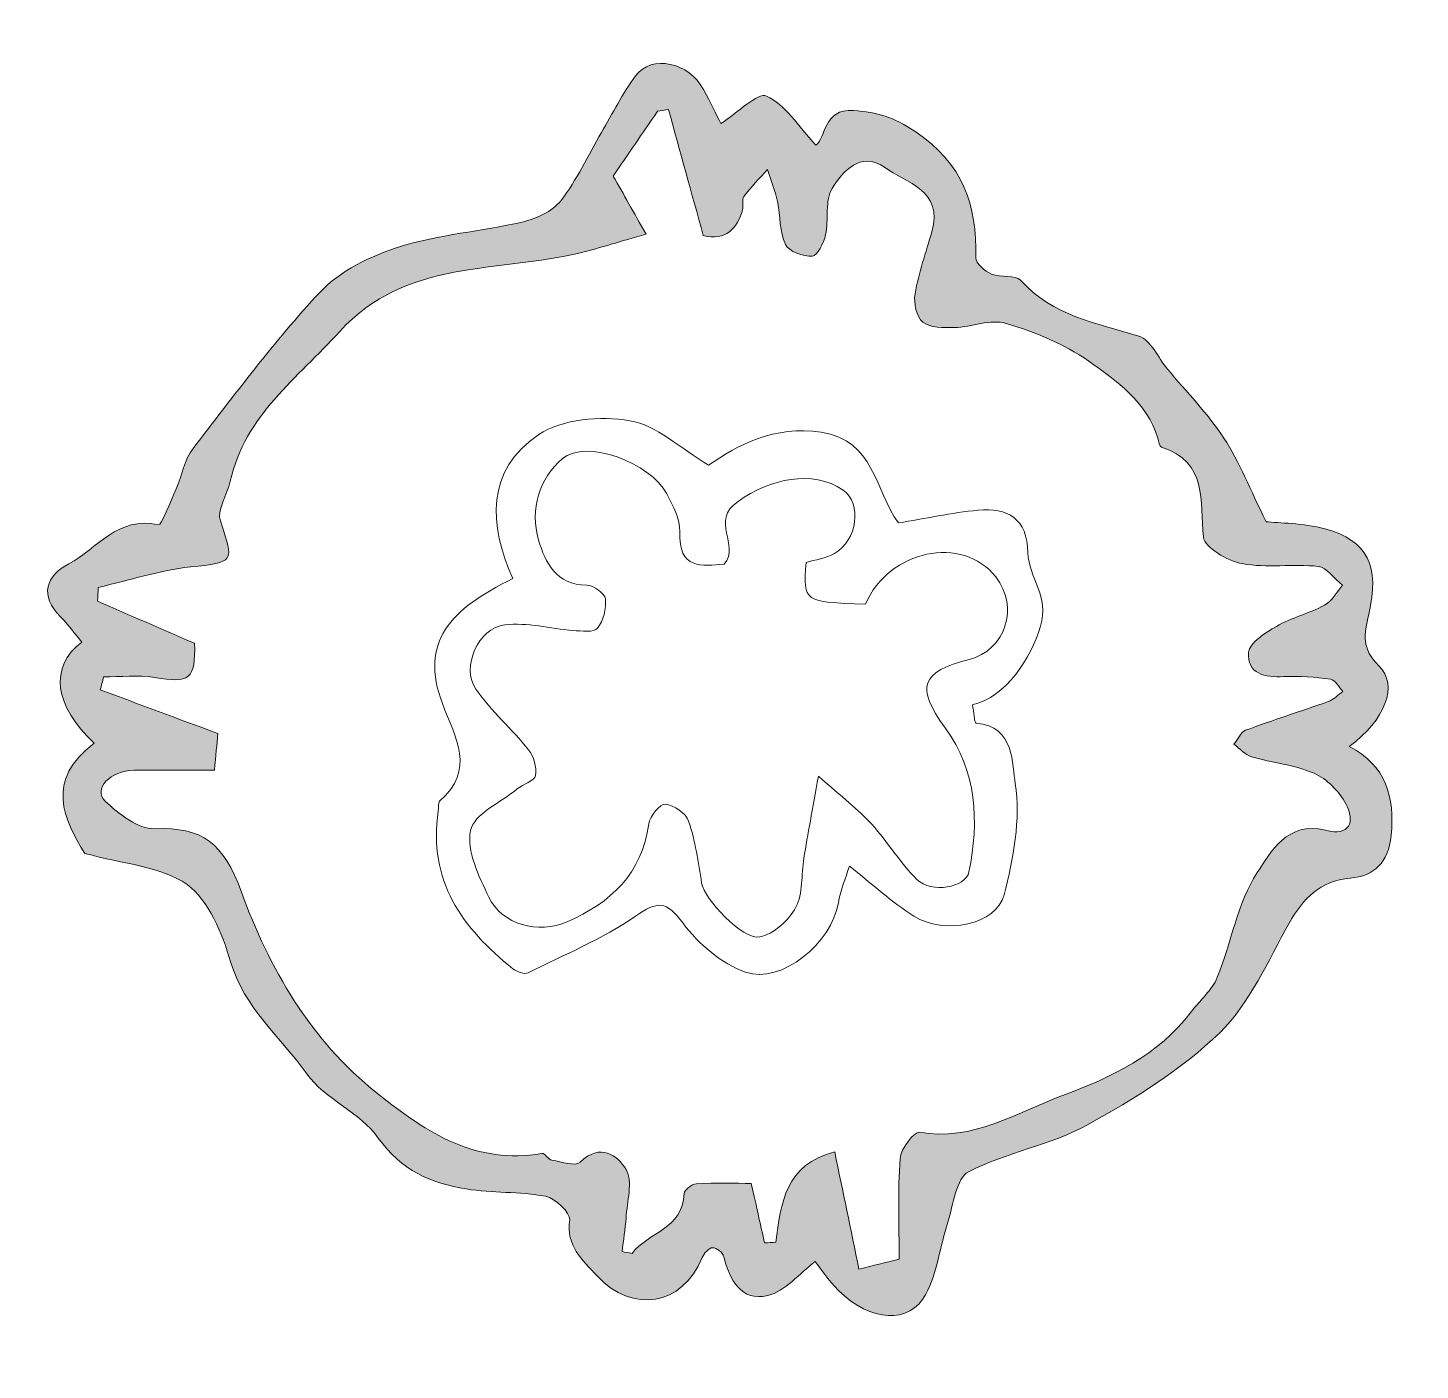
# Model space of a CAD drawing. Header units: inches. Extents: x 2.8 to 15.2, y 2.3 to 21.7.
# Drawn here: x 6.91 to 8.719, y 10.679 to 12.422 of the extents above; entities that cross this region are included whole.
import ezdxf

# ---------------------------------------------------------------- set-up
doc = ezdxf.new("R2010")
doc.units = ezdxf.units.IN
doc.header["$MEASUREMENT"] = 0
doc.layers.add('Layer 1', color=7, linetype='Continuous')

# ---------------------------------------------------------------- blocks, each defined once
blk = doc.blocks.new('block 2')
at = {"layer": 'Layer 1', "lineweight": 0}
blk.add_open_spline([(2.7778, 21.7431), (6.9259, 21.7431), (11.0741, 21.7431), (15.2222, 21.7431), (15.2222, 15.2477), (15.2222, 8.7523), (15.2222, 2.2569), (11.0741, 2.2569), (6.9259, 2.2569), (2.7778, 2.2569), (2.7778, 8.7523), (2.7778, 15.2477), (2.7778, 21.7431)], degree=3, knots=[0, 0, 0, 0, 1, 1, 1, 2, 2, 2, 3, 3, 3, 4, 4, 4, 4], dxfattribs=at)
blk = doc.blocks.new('block 26')
at = {"layer": 'Layer 1', "lineweight": 0}
blk.add_open_spline([(7.8105, 12.2978), (7.8048, 12.3092), (7.7967, 12.3257), (7.7882, 12.3419), (7.7694, 12.3774), (7.7207, 12.3881), (7.6997, 12.3598), (7.6828, 12.3369), (7.6699, 12.3109), (7.6555, 12.2862), (7.6381, 12.2565), (7.6235, 12.2246), (7.6026, 12.1976), (7.5917, 12.1836), (7.5706, 12.1741), (7.5524, 12.1699), (7.4996, 12.1577), (7.4445, 12.1539), (7.3932, 12.1377), (7.3558, 12.1259), (7.3157, 12.1065), (7.2896, 12.0786), (7.2303, 12.015), (7.1782, 11.9447), (7.1249, 11.8758), (7.1137, 11.8613), (7.1107, 11.8408), (7.103, 11.8234), (7.0957, 11.8068), (7.0837, 11.7756), (7.0798, 11.7765), (7.0274, 11.7888), (7.0003, 11.7455), (6.9635, 11.726), (6.9342, 11.7105), (6.9248, 11.6851), (6.9529, 11.6569), (6.9628, 11.6469), (6.9712, 11.6354), (6.9804, 11.6244), (6.9376, 11.5923), (6.9446, 11.541), (6.9965, 11.493), (6.9322, 11.4452), (6.9573, 11.3929), (6.9843, 11.3499), (7.0347, 11.3358), (7.0836, 11.3333), (7.1171, 11.3093), (7.1456, 11.2888), (7.1629, 11.2456), (7.1737, 11.209), (7.1916, 11.1488), (7.2389, 11.1108), (7.2728, 11.0634), (7.2963, 11.0303), (7.3422, 11.0132), (7.3656, 10.9801), (7.3954, 10.9379), (7.4342, 10.9213), (7.4799, 10.9139), (7.5138, 10.9084), (7.5491, 10.9109), (7.5828, 10.9045), (7.5954, 10.902), (7.6154, 10.883), (7.6142, 10.874), (7.6095, 10.8394), (7.6298, 10.8226), (7.6499, 10.8009), (7.6957, 10.7516), (7.7602, 10.7617), (7.7864, 10.8248), (7.7887, 10.8303), (7.795, 10.8375), (7.7998, 10.8376), (7.8046, 10.8378), (7.813, 10.8312), (7.8143, 10.8262), (7.8222, 10.7956), (7.8368, 10.7672), (7.8715, 10.7755), (7.8941, 10.781), (7.9125, 10.8041), (7.9332, 10.8197), (7.9394, 10.8119), (7.95, 10.7954), (7.9636, 10.7819), (8.0048, 10.7411), (8.0561, 10.7377), (8.0769, 10.7773), (8.0917, 10.8056), (8.0953, 10.8396), (8.1053, 10.8706), (8.1127, 10.8936), (8.1163, 10.9278), (8.1323, 10.9362), (8.1813, 10.9615), (8.2387, 10.9708), (8.2869, 10.9973), (8.3478, 11.0309), (8.409, 11.0688), (8.4586, 11.1168), (8.4978, 11.1549), (8.5211, 11.2101), (8.5488, 11.2592), (8.567, 11.2916), (8.5888, 11.3137), (8.6281, 11.3176), (8.6594, 11.3206), (8.6776, 11.3374), (8.6812, 11.3731), (8.6864, 11.4234), (8.6748, 11.4635), (8.6269, 11.4888), (8.6735, 11.5226), (8.6911, 11.5686), (8.6655, 11.5935), (8.6426, 11.6158), (8.6461, 11.6343), (8.6522, 11.6602), (8.6672, 11.7233), (8.6507, 11.7562), (8.5956, 11.7713), (8.5666, 11.7792), (8.5353, 11.7788), (8.5188, 11.7807), (8.4982, 11.8223), (8.4844, 11.858), (8.4639, 11.8894), (8.4429, 11.9215), (8.4154, 11.9493), (8.3907, 11.979), (8.3785, 11.9938), (8.3688, 12.0171), (8.3535, 12.0218), (8.2985, 12.0386), (8.2415, 12.0478), (8.2, 12.0943), (8.1932, 12.1019), (8.174, 12.0972), (8.1623, 12.1022), (8.1536, 12.1059), (8.1416, 12.1164), (8.1417, 12.1235), (8.1435, 12.1923), (8.1253, 12.246), (8.0626, 12.2878), (8.0348, 12.3063), (8.0139, 12.3124), (7.9829, 12.3147), (7.9432, 12.3177), (7.9475, 12.2788), (7.934, 12.27), (7.9106, 12.2949), (7.8941, 12.3226), (7.8699, 12.3336), (7.8585, 12.3388), (7.8325, 12.3119), (7.8105, 12.2978)], degree=3, knots=[0, 0, 0, 0, 1, 1, 1, 2, 2, 2, 3, 3, 3, 4, 4, 4, 5, 5, 5, 6, 6, 6, 7, 7, 7, 8, 8, 8, 9, 9, 9, 10, 10, 10, 11, 11, 11, 12, 12, 12, 13, 13, 13, 14, 14, 14, 15, 15, 15, 16, 16, 16, 17, 17, 17, 18, 18, 18, 19, 19, 19, 20, 20, 20, 21, 21, 21, 22, 22, 22, 23, 23, 23, 24, 24, 24, 25, 25, 25, 26, 26, 26, 27, 27, 27, 28, 28, 28, 29, 29, 29, 30, 30, 30, 31, 31, 31, 32, 32, 32, 33, 33, 33, 34, 34, 34, 35, 35, 35, 36, 36, 36, 37, 37, 37, 38, 38, 38, 39, 39, 39, 40, 40, 40, 41, 41, 41, 42, 42, 42, 43, 43, 43, 44, 44, 44, 45, 45, 45, 46, 46, 46, 47, 47, 47, 48, 48, 48, 49, 49, 49, 50, 50, 50, 51, 51, 51, 52, 52, 52, 53, 53, 53, 53], dxfattribs=at)
blk = doc.blocks.new('block 105')
at = {"layer": 'Layer 1', "lineweight": 0}
blk.add_open_spline([(7.8105, 12.2978), (7.8325, 12.3119), (7.8585, 12.3388), (7.8699, 12.3336), (7.8941, 12.3226), (7.9106, 12.2949), (7.934, 12.27), (7.9475, 12.2788), (7.9432, 12.3177), (7.9829, 12.3147), (8.0139, 12.3124), (8.0348, 12.3063), (8.0626, 12.2878), (8.1253, 12.246), (8.1435, 12.1923), (8.1417, 12.1235), (8.1416, 12.1164), (8.1536, 12.1059), (8.1623, 12.1022), (8.174, 12.0972), (8.1932, 12.1019), (8.2, 12.0943), (8.2415, 12.0478), (8.2985, 12.0386), (8.3535, 12.0218), (8.3688, 12.0171), (8.3785, 11.9938), (8.3907, 11.979), (8.4154, 11.9493), (8.4429, 11.9215), (8.4639, 11.8894), (8.4844, 11.858), (8.4982, 11.8223), (8.5188, 11.7807), (8.5353, 11.7788), (8.5666, 11.7792), (8.5956, 11.7713), (8.6507, 11.7562), (8.6672, 11.7233), (8.6522, 11.6602), (8.6461, 11.6343), (8.6426, 11.6158), (8.6655, 11.5935), (8.6911, 11.5686), (8.6735, 11.5226), (8.6269, 11.4888), (8.6748, 11.4635), (8.6864, 11.4234), (8.6812, 11.3731), (8.6776, 11.3374), (8.6594, 11.3206), (8.6281, 11.3176), (8.5888, 11.3137), (8.567, 11.2916), (8.5488, 11.2592), (8.5211, 11.2101), (8.4978, 11.1549), (8.4586, 11.1168), (8.409, 11.0688), (8.3478, 11.0309), (8.2869, 10.9973), (8.2387, 10.9708), (8.1813, 10.9615), (8.1323, 10.9362), (8.1163, 10.9278), (8.1127, 10.8936), (8.1053, 10.8706), (8.0953, 10.8396), (8.0917, 10.8056), (8.0769, 10.7773), (8.0561, 10.7377), (8.0048, 10.7411), (7.9636, 10.7819), (7.95, 10.7954), (7.9394, 10.8119), (7.9332, 10.8197), (7.9125, 10.8041), (7.8941, 10.781), (7.8715, 10.7755), (7.8368, 10.7672), (7.8222, 10.7956), (7.8143, 10.8262), (7.813, 10.8312), (7.8046, 10.8378), (7.7998, 10.8376), (7.795, 10.8375), (7.7887, 10.8303), (7.7864, 10.8248), (7.7602, 10.7617), (7.6957, 10.7516), (7.6499, 10.8009), (7.6298, 10.8226), (7.6095, 10.8394), (7.6142, 10.874), (7.6154, 10.883), (7.5954, 10.902), (7.5828, 10.9045), (7.5491, 10.9109), (7.5138, 10.9084), (7.4799, 10.9139), (7.4342, 10.9213), (7.3954, 10.9379), (7.3656, 10.9801), (7.3422, 11.0132), (7.2963, 11.0303), (7.2728, 11.0634), (7.2389, 11.1108), (7.1916, 11.1488), (7.1737, 11.209), (7.1629, 11.2456), (7.1456, 11.2888), (7.1171, 11.3093), (7.0836, 11.3333), (7.0347, 11.3358), (6.9843, 11.3499), (6.9573, 11.3929), (6.9322, 11.4452), (6.9965, 11.493), (6.9446, 11.541), (6.9376, 11.5923), (6.9804, 11.6244), (6.9712, 11.6354), (6.9628, 11.6469), (6.9529, 11.6569), (6.9248, 11.6851), (6.9342, 11.7105), (6.9635, 11.726), (7.0003, 11.7455), (7.0274, 11.7888), (7.0798, 11.7765), (7.0837, 11.7756), (7.0957, 11.8068), (7.103, 11.8234), (7.1107, 11.8408), (7.1137, 11.8613), (7.1249, 11.8758), (7.1782, 11.9447), (7.2303, 12.015), (7.2896, 12.0786), (7.3157, 12.1065), (7.3558, 12.1259), (7.3932, 12.1377), (7.4445, 12.1539), (7.4996, 12.1577), (7.5524, 12.1699), (7.5706, 12.1741), (7.5917, 12.1836), (7.6026, 12.1976), (7.6235, 12.2246), (7.6381, 12.2565), (7.6555, 12.2862), (7.6699, 12.3109), (7.6828, 12.3369), (7.6997, 12.3598), (7.7207, 12.3881), (7.7694, 12.3774), (7.7882, 12.3419), (7.7967, 12.3257), (7.8048, 12.3092), (7.8105, 12.2978)], degree=3, knots=[0, 0, 0, 0, 1, 1, 1, 2, 2, 2, 3, 3, 3, 4, 4, 4, 5, 5, 5, 6, 6, 6, 7, 7, 7, 8, 8, 8, 9, 9, 9, 10, 10, 10, 11, 11, 11, 12, 12, 12, 13, 13, 13, 14, 14, 14, 15, 15, 15, 16, 16, 16, 17, 17, 17, 18, 18, 18, 19, 19, 19, 20, 20, 20, 21, 21, 21, 22, 22, 22, 23, 23, 23, 24, 24, 24, 25, 25, 25, 26, 26, 26, 27, 27, 27, 28, 28, 28, 29, 29, 29, 30, 30, 30, 31, 31, 31, 32, 32, 32, 33, 33, 33, 34, 34, 34, 35, 35, 35, 36, 36, 36, 37, 37, 37, 38, 38, 38, 39, 39, 39, 40, 40, 40, 41, 41, 41, 42, 42, 42, 43, 43, 43, 44, 44, 44, 45, 45, 45, 46, 46, 46, 47, 47, 47, 48, 48, 48, 49, 49, 49, 50, 50, 50, 51, 51, 51, 52, 52, 52, 53, 53, 53, 53], dxfattribs=at)
blk = doc.blocks.new('block 106')
at = {"layer": 'Layer 1', "lineweight": 0}
blk.add_open_spline([(7.6822, 10.8325), (7.6866, 10.8318), (7.6909, 10.8311), (7.6953, 10.8303), (7.7158, 10.8577), (7.7615, 10.8621), (7.7628, 10.9079), (7.7629, 10.9125), (7.7729, 10.9203), (7.7786, 10.9206), (7.804, 10.922), (7.8295, 10.9212), (7.8501, 10.9212), (7.8572, 10.8892), (7.8623, 10.8665), (7.8674, 10.8438), (7.8723, 10.8441), (7.8772, 10.8444), (7.8821, 10.8447), (7.8883, 10.8956), (7.8947, 10.9463), (7.9585, 10.962), (7.9692, 10.9102), (7.9794, 10.8613), (7.99, 10.8097), (8.0095, 10.8146), (8.0233, 10.8181), (8.0422, 10.8228), (8.0422, 10.8672), (8.0403, 10.9105), (8.0434, 10.9535), (8.0443, 10.966), (8.0617, 10.9887), (8.0683, 10.9875), (8.138, 10.9753), (8.1947, 11.0131), (8.2544, 11.0352), (8.3172, 11.0586), (8.3789, 11.0876), (8.4215, 11.1439), (8.4328, 11.159), (8.4486, 11.1721), (8.4555, 11.1889), (8.4739, 11.2339), (8.4814, 11.2852), (8.5073, 11.3248), (8.5244, 11.351), (8.5467, 11.3927), (8.596, 11.3798), (8.6276, 11.3716), (8.6348, 11.3909), (8.6225, 11.4142), (8.6139, 11.4305), (8.5977, 11.4466), (8.5811, 11.4539), (8.5558, 11.465), (8.5268, 11.4675), (8.5, 11.4754), (8.4915, 11.4779), (8.4847, 11.4861), (8.4771, 11.4916), (8.4821, 11.4979), (8.4858, 11.5074), (8.4923, 11.5098), (8.5277, 11.5231), (8.5639, 11.5343), (8.5996, 11.5471), (8.6066, 11.5496), (8.6123, 11.5557), (8.6186, 11.5601), (8.6133, 11.5657), (8.6085, 11.5753), (8.6025, 11.5761), (8.5825, 11.5791), (8.562, 11.5805), (8.5419, 11.5795), (8.517, 11.5782), (8.4939, 11.5829), (8.4962, 11.6111), (8.4972, 11.6234), (8.5179, 11.6365), (8.5322, 11.6447), (8.5519, 11.656), (8.5749, 11.6615), (8.5949, 11.6724), (8.6045, 11.6776), (8.6106, 11.6893), (8.6182, 11.6981), (8.6077, 11.7066), (8.5978, 11.7213), (8.5865, 11.7226), (8.5538, 11.7262), (8.5198, 11.7202), (8.4878, 11.7262), (8.4687, 11.7297), (8.4388, 11.7472), (8.4374, 11.7608), (8.4327, 11.8076), (8.4436, 11.8577), (8.3828, 11.8776), (8.3803, 11.8784), (8.3797, 11.8853), (8.3784, 11.8894), (8.3633, 11.936), (8.325, 11.9637), (8.2884, 11.9893), (8.2565, 12.0115), (8.2186, 12.0271), (8.1811, 12.0383), (8.1611, 12.0443), (8.1365, 12.0336), (8.1138, 12.0329), (8.1, 12.0324), (8.0826, 12.0324), (8.073, 12.04), (8.0647, 12.0466), (8.0607, 12.065), (8.0628, 12.0768), (8.0675, 12.1041), (8.077, 12.1306), (8.0846, 12.1573), (8.0998, 12.2112), (8.0517, 12.221), (8.023, 12.241), (7.9922, 12.2625), (7.969, 12.2358), (7.9552, 12.2137), (7.9454, 12.198), (7.951, 12.1733), (7.9466, 12.1533), (7.9443, 12.1428), (7.9357, 12.1257), (7.9296, 12.1256), (7.9175, 12.1253), (7.8987, 12.1316), (7.8944, 12.1408), (7.8865, 12.1571), (7.8881, 12.1778), (7.8842, 12.1964), (7.8811, 12.2106), (7.8755, 12.2243), (7.871, 12.2382), (7.8607, 12.2265), (7.8497, 12.2154), (7.8405, 12.2029), (7.8376, 12.1989), (7.8403, 12.1911), (7.8387, 12.1856), (7.8314, 12.1607), (7.8174, 12.1458), (7.7878, 12.1523), (7.7724, 12.208), (7.7575, 12.262), (7.7426, 12.316), (7.7378, 12.3153), (7.733, 12.3146), (7.7283, 12.3138), (7.7087, 12.2852), (7.6892, 12.2567), (7.6708, 12.2296), (7.6844, 12.2056), (7.6973, 12.1828), (7.7134, 12.1542), (7.6804, 12.1448), (7.6545, 12.1367), (7.6282, 12.1301), (7.5217, 12.1036), (7.402, 12.123), (7.3154, 12.0277), (7.2607, 11.9674), (7.1924, 11.919), (7.1733, 11.8332), (7.1694, 11.8157), (7.1557, 11.7957), (7.1605, 11.7816), (7.1788, 11.7275), (7.1787, 11.728), (7.1216, 11.7219), (7.0812, 11.7176), (7.0418, 11.7045), (7.0019, 11.6954), (7.0016, 11.6893), (7.0012, 11.6833), (7.0009, 11.6773), (7.0429, 11.6591), (7.085, 11.6409), (7.127, 11.6227), (7.128, 11.5755), (7.1209, 11.5707), (7.0747, 11.5784), (7.0532, 11.582), (7.0307, 11.579), (7.0087, 11.579), (7.0073, 11.5734), (7.0059, 11.5678), (7.0045, 11.5622), (7.0547, 11.5436), (7.1049, 11.5249), (7.1573, 11.5055), (7.1559, 11.4918), (7.1544, 11.4763), (7.1526, 11.4579), (7.1152, 11.4579), (7.0817, 11.4581), (7.0483, 11.4579), (7.0173, 11.4576), (6.9945, 11.4331), (7.0107, 11.4178), (7.0284, 11.4012), (7.0536, 11.3812), (7.075, 11.3819), (7.1378, 11.3837), (7.1639, 11.3645), (7.1879, 11.2993), (7.224, 11.2015), (7.2755, 11.1086), (7.3647, 11.0378), (7.4312, 10.985), (7.4919, 10.9459), (7.5781, 10.96), (7.5819, 10.9606), (7.5864, 10.9522), (7.5912, 10.9513), (7.6034, 10.9491), (7.6218, 10.9429), (7.6276, 10.9486), (7.6538, 10.9744), (7.6771, 10.9574), (7.6875, 10.9391), (7.6965, 10.9233), (7.6887, 10.8977), (7.6874, 10.8764), (7.6865, 10.8618), (7.684, 10.8472), (7.6822, 10.8325)], degree=3, knots=[0, 0, 0, 0, 1, 1, 1, 2, 2, 2, 3, 3, 3, 4, 4, 4, 5, 5, 5, 6, 6, 6, 7, 7, 7, 8, 8, 8, 9, 9, 9, 10, 10, 10, 11, 11, 11, 12, 12, 12, 13, 13, 13, 14, 14, 14, 15, 15, 15, 16, 16, 16, 17, 17, 17, 18, 18, 18, 19, 19, 19, 20, 20, 20, 21, 21, 21, 22, 22, 22, 23, 23, 23, 24, 24, 24, 25, 25, 25, 26, 26, 26, 27, 27, 27, 28, 28, 28, 29, 29, 29, 30, 30, 30, 31, 31, 31, 32, 32, 32, 33, 33, 33, 34, 34, 34, 35, 35, 35, 36, 36, 36, 37, 37, 37, 38, 38, 38, 39, 39, 39, 40, 40, 40, 41, 41, 41, 42, 42, 42, 43, 43, 43, 44, 44, 44, 45, 45, 45, 46, 46, 46, 47, 47, 47, 48, 48, 48, 49, 49, 49, 50, 50, 50, 51, 51, 51, 52, 52, 52, 53, 53, 53, 54, 54, 54, 55, 55, 55, 56, 56, 56, 57, 57, 57, 58, 58, 58, 59, 59, 59, 60, 60, 60, 61, 61, 61, 62, 62, 62, 63, 63, 63, 64, 64, 64, 65, 65, 65, 66, 66, 66, 67, 67, 67, 68, 68, 68, 69, 69, 69, 70, 70, 70, 71, 71, 71, 72, 72, 72, 73, 73, 73, 74, 74, 74, 75, 75, 75, 76, 76, 76, 77, 77, 77, 78, 78, 78, 78], dxfattribs=at)
blk = doc.blocks.new('block 107')
at = {"layer": 'Layer 1', "true_color": 0xffffff}
h = blk.add_hatch(color=7, dxfattribs=at)
h.dxf.hatch_style = 2
edge = h.paths.add_edge_path()
edge.add_spline(control_points=[(7.8105, 12.2978), (7.8325, 12.3119), (7.8585, 12.3388), (7.8699, 12.3336), (7.8941, 12.3226), (7.9106, 12.2949), (7.934, 12.27), (7.9475, 12.2788), (7.9432, 12.3177), (7.9829, 12.3147), (8.0139, 12.3124), (8.0348, 12.3063), (8.0626, 12.2878), (8.1253, 12.246), (8.1435, 12.1923), (8.1417, 12.1235), (8.1416, 12.1164), (8.1536, 12.1059), (8.1623, 12.1022), (8.174, 12.0972), (8.1932, 12.1019), (8.2, 12.0943), (8.2415, 12.0478), (8.2985, 12.0386), (8.3535, 12.0218), (8.3688, 12.0171), (8.3785, 11.9938), (8.3907, 11.979), (8.4154, 11.9493), (8.4429, 11.9215), (8.4639, 11.8894), (8.4844, 11.858), (8.4982, 11.8223), (8.5188, 11.7807), (8.5353, 11.7788), (8.5666, 11.7792), (8.5956, 11.7713), (8.6507, 11.7562), (8.6672, 11.7233), (8.6522, 11.6602), (8.6461, 11.6343), (8.6426, 11.6158), (8.6655, 11.5935), (8.6911, 11.5686), (8.6735, 11.5226), (8.6269, 11.4888), (8.6748, 11.4635), (8.6864, 11.4234), (8.6812, 11.3731), (8.6776, 11.3374), (8.6594, 11.3206), (8.6281, 11.3176), (8.5888, 11.3137), (8.567, 11.2916), (8.5488, 11.2592), (8.5211, 11.2101), (8.4978, 11.1549), (8.4586, 11.1168), (8.409, 11.0688), (8.3478, 11.0309), (8.2869, 10.9973), (8.2387, 10.9708), (8.1813, 10.9615), (8.1323, 10.9362), (8.1163, 10.9278), (8.1127, 10.8936), (8.1053, 10.8706), (8.0953, 10.8396), (8.0917, 10.8056), (8.0769, 10.7773), (8.0561, 10.7377), (8.0048, 10.7411), (7.9636, 10.7819), (7.95, 10.7954), (7.9394, 10.8119), (7.9332, 10.8197), (7.9125, 10.8041), (7.8941, 10.781), (7.8715, 10.7755), (7.8368, 10.7672), (7.8222, 10.7956), (7.8143, 10.8262), (7.813, 10.8312), (7.8046, 10.8378), (7.7998, 10.8376), (7.795, 10.8375), (7.7887, 10.8303), (7.7864, 10.8248), (7.7602, 10.7617), (7.6957, 10.7516), (7.6499, 10.8009), (7.6298, 10.8226), (7.6095, 10.8394), (7.6142, 10.874), (7.6154, 10.883), (7.5954, 10.902), (7.5828, 10.9045), (7.5491, 10.9109), (7.5138, 10.9084), (7.4799, 10.9139), (7.4342, 10.9213), (7.3954, 10.9379), (7.3656, 10.9801), (7.3422, 11.0132), (7.2963, 11.0303), (7.2728, 11.0634), (7.2389, 11.1108), (7.1916, 11.1488), (7.1737, 11.209), (7.1629, 11.2456), (7.1456, 11.2888), (7.1171, 11.3093), (7.0836, 11.3333), (7.0347, 11.3358), (6.9843, 11.3499), (6.9573, 11.3929), (6.9322, 11.4452), (6.9965, 11.493), (6.9446, 11.541), (6.9376, 11.5923), (6.9804, 11.6244), (6.9712, 11.6354), (6.9628, 11.6469), (6.9529, 11.6569), (6.9248, 11.6851), (6.9342, 11.7105), (6.9635, 11.726), (7.0003, 11.7455), (7.0274, 11.7888), (7.0798, 11.7765), (7.0837, 11.7756), (7.0957, 11.8068), (7.103, 11.8234), (7.1107, 11.8408), (7.1137, 11.8613), (7.1249, 11.8758), (7.1782, 11.9447), (7.2303, 12.015), (7.2896, 12.0786), (7.3157, 12.1065), (7.3558, 12.1259), (7.3932, 12.1377), (7.4445, 12.1539), (7.4996, 12.1577), (7.5524, 12.1699), (7.5706, 12.1741), (7.5917, 12.1836), (7.6026, 12.1976), (7.6235, 12.2246), (7.6381, 12.2565), (7.6555, 12.2862), (7.6699, 12.3109), (7.6828, 12.3369), (7.6997, 12.3598), (7.7207, 12.3881), (7.7694, 12.3774), (7.7882, 12.3419), (7.7967, 12.3257), (7.8048, 12.3092), (7.8105, 12.2978)], knot_values=[0, 0, 0, 0, 1, 1, 1, 2, 2, 2, 3, 3, 3, 4, 4, 4, 5, 5, 5, 6, 6, 6, 7, 7, 7, 8, 8, 8, 9, 9, 9, 10, 10, 10, 11, 11, 11, 12, 12, 12, 13, 13, 13, 14, 14, 14, 15, 15, 15, 16, 16, 16, 17, 17, 17, 18, 18, 18, 19, 19, 19, 20, 20, 20, 21, 21, 21, 22, 22, 22, 23, 23, 23, 24, 24, 24, 25, 25, 25, 26, 26, 26, 27, 27, 27, 28, 28, 28, 29, 29, 29, 30, 30, 30, 31, 31, 31, 32, 32, 32, 33, 33, 33, 34, 34, 34, 35, 35, 35, 36, 36, 36, 37, 37, 37, 38, 38, 38, 39, 39, 39, 40, 40, 40, 41, 41, 41, 42, 42, 42, 43, 43, 43, 44, 44, 44, 45, 45, 45, 46, 46, 46, 47, 47, 47, 48, 48, 48, 49, 49, 49, 50, 50, 50, 51, 51, 51, 52, 52, 52, 53, 53, 53, 53], degree=3, periodic=1)
edge = h.paths.add_edge_path()
edge.add_spline(control_points=[(7.6822, 10.8325), (7.6866, 10.8318), (7.6909, 10.8311), (7.6953, 10.8303), (7.7158, 10.8577), (7.7615, 10.8621), (7.7628, 10.9079), (7.7629, 10.9125), (7.7729, 10.9203), (7.7786, 10.9206), (7.804, 10.922), (7.8295, 10.9212), (7.8501, 10.9212), (7.8572, 10.8892), (7.8623, 10.8665), (7.8674, 10.8438), (7.8723, 10.8441), (7.8772, 10.8444), (7.8821, 10.8447), (7.8883, 10.8956), (7.8947, 10.9463), (7.9585, 10.962), (7.9692, 10.9102), (7.9794, 10.8613), (7.99, 10.8097), (8.0095, 10.8146), (8.0233, 10.8181), (8.0422, 10.8228), (8.0422, 10.8672), (8.0403, 10.9105), (8.0434, 10.9535), (8.0443, 10.966), (8.0617, 10.9887), (8.0683, 10.9875), (8.138, 10.9753), (8.1947, 11.0131), (8.2544, 11.0352), (8.3172, 11.0586), (8.3789, 11.0876), (8.4215, 11.1439), (8.4328, 11.159), (8.4486, 11.1721), (8.4555, 11.1889), (8.4739, 11.2339), (8.4814, 11.2852), (8.5073, 11.3248), (8.5244, 11.351), (8.5467, 11.3927), (8.596, 11.3798), (8.6276, 11.3716), (8.6348, 11.3909), (8.6225, 11.4142), (8.6139, 11.4305), (8.5977, 11.4466), (8.5811, 11.4539), (8.5558, 11.465), (8.5268, 11.4675), (8.5, 11.4754), (8.4915, 11.4779), (8.4847, 11.4861), (8.4771, 11.4916), (8.4821, 11.4979), (8.4858, 11.5074), (8.4923, 11.5098), (8.5277, 11.5231), (8.5639, 11.5343), (8.5996, 11.5471), (8.6066, 11.5496), (8.6123, 11.5557), (8.6186, 11.5601), (8.6133, 11.5657), (8.6085, 11.5753), (8.6025, 11.5761), (8.5825, 11.5791), (8.562, 11.5805), (8.5419, 11.5795), (8.517, 11.5782), (8.4939, 11.5829), (8.4962, 11.6111), (8.4972, 11.6234), (8.5179, 11.6365), (8.5322, 11.6447), (8.5519, 11.656), (8.5749, 11.6615), (8.5949, 11.6724), (8.6045, 11.6776), (8.6106, 11.6893), (8.6182, 11.6981), (8.6077, 11.7066), (8.5978, 11.7213), (8.5865, 11.7226), (8.5538, 11.7262), (8.5198, 11.7202), (8.4878, 11.7262), (8.4687, 11.7297), (8.4388, 11.7472), (8.4374, 11.7608), (8.4327, 11.8076), (8.4436, 11.8577), (8.3828, 11.8776), (8.3803, 11.8784), (8.3797, 11.8853), (8.3784, 11.8894), (8.3633, 11.936), (8.325, 11.9637), (8.2884, 11.9893), (8.2565, 12.0115), (8.2186, 12.0271), (8.1811, 12.0383), (8.1611, 12.0443), (8.1365, 12.0336), (8.1138, 12.0329), (8.1, 12.0324), (8.0826, 12.0324), (8.073, 12.04), (8.0647, 12.0466), (8.0607, 12.065), (8.0628, 12.0768), (8.0675, 12.1041), (8.077, 12.1306), (8.0846, 12.1573), (8.0998, 12.2112), (8.0517, 12.221), (8.023, 12.241), (7.9922, 12.2625), (7.969, 12.2358), (7.9552, 12.2137), (7.9454, 12.198), (7.951, 12.1733), (7.9466, 12.1533), (7.9443, 12.1428), (7.9357, 12.1257), (7.9296, 12.1256), (7.9175, 12.1253), (7.8987, 12.1316), (7.8944, 12.1408), (7.8865, 12.1571), (7.8881, 12.1778), (7.8842, 12.1964), (7.8811, 12.2106), (7.8755, 12.2243), (7.871, 12.2382), (7.8607, 12.2265), (7.8497, 12.2154), (7.8405, 12.2029), (7.8376, 12.1989), (7.8403, 12.1911), (7.8387, 12.1856), (7.8314, 12.1607), (7.8174, 12.1458), (7.7878, 12.1523), (7.7724, 12.208), (7.7575, 12.262), (7.7426, 12.316), (7.7378, 12.3153), (7.733, 12.3146), (7.7283, 12.3138), (7.7087, 12.2852), (7.6892, 12.2567), (7.6708, 12.2296), (7.6844, 12.2056), (7.6973, 12.1828), (7.7134, 12.1542), (7.6804, 12.1448), (7.6545, 12.1367), (7.6282, 12.1301), (7.5217, 12.1036), (7.402, 12.123), (7.3154, 12.0277), (7.2607, 11.9674), (7.1924, 11.919), (7.1733, 11.8332), (7.1694, 11.8157), (7.1557, 11.7957), (7.1605, 11.7816), (7.1788, 11.7275), (7.1787, 11.728), (7.1216, 11.7219), (7.0812, 11.7176), (7.0418, 11.7045), (7.0019, 11.6954), (7.0016, 11.6893), (7.0012, 11.6833), (7.0009, 11.6773), (7.0429, 11.6591), (7.085, 11.6409), (7.127, 11.6227), (7.128, 11.5755), (7.1209, 11.5707), (7.0747, 11.5784), (7.0532, 11.582), (7.0307, 11.579), (7.0087, 11.579), (7.0073, 11.5734), (7.0059, 11.5678), (7.0045, 11.5622), (7.0547, 11.5436), (7.1049, 11.5249), (7.1573, 11.5055), (7.1559, 11.4918), (7.1544, 11.4763), (7.1526, 11.4579), (7.1152, 11.4579), (7.0817, 11.4581), (7.0483, 11.4579), (7.0173, 11.4576), (6.9945, 11.4331), (7.0107, 11.4178), (7.0284, 11.4012), (7.0536, 11.3812), (7.075, 11.3819), (7.1378, 11.3837), (7.1639, 11.3645), (7.1879, 11.2993), (7.224, 11.2015), (7.2755, 11.1086), (7.3647, 11.0378), (7.4312, 10.985), (7.4919, 10.9459), (7.5781, 10.96), (7.5819, 10.9606), (7.5864, 10.9522), (7.5912, 10.9513), (7.6034, 10.9491), (7.6218, 10.9429), (7.6276, 10.9486), (7.6538, 10.9744), (7.6771, 10.9574), (7.6875, 10.9391), (7.6965, 10.9233), (7.6887, 10.8977), (7.6874, 10.8764), (7.6865, 10.8618), (7.684, 10.8472), (7.6822, 10.8325)], knot_values=[0, 0, 0, 0, 1, 1, 1, 2, 2, 2, 3, 3, 3, 4, 4, 4, 5, 5, 5, 6, 6, 6, 7, 7, 7, 8, 8, 8, 9, 9, 9, 10, 10, 10, 11, 11, 11, 12, 12, 12, 13, 13, 13, 14, 14, 14, 15, 15, 15, 16, 16, 16, 17, 17, 17, 18, 18, 18, 19, 19, 19, 20, 20, 20, 21, 21, 21, 22, 22, 22, 23, 23, 23, 24, 24, 24, 25, 25, 25, 26, 26, 26, 27, 27, 27, 28, 28, 28, 29, 29, 29, 30, 30, 30, 31, 31, 31, 32, 32, 32, 33, 33, 33, 34, 34, 34, 35, 35, 35, 36, 36, 36, 37, 37, 37, 38, 38, 38, 39, 39, 39, 40, 40, 40, 41, 41, 41, 42, 42, 42, 43, 43, 43, 44, 44, 44, 45, 45, 45, 46, 46, 46, 47, 47, 47, 48, 48, 48, 49, 49, 49, 50, 50, 50, 51, 51, 51, 52, 52, 52, 53, 53, 53, 54, 54, 54, 55, 55, 55, 56, 56, 56, 57, 57, 57, 58, 58, 58, 59, 59, 59, 60, 60, 60, 61, 61, 61, 62, 62, 62, 63, 63, 63, 64, 64, 64, 65, 65, 65, 66, 66, 66, 67, 67, 67, 68, 68, 68, 69, 69, 69, 70, 70, 70, 71, 71, 71, 72, 72, 72, 73, 73, 73, 74, 74, 74, 75, 75, 75, 76, 76, 76, 77, 77, 77, 78, 78, 78, 78], degree=3, periodic=1)
at = {"layer": 'Layer 1', "lineweight": 0}
for points, knots in [([(7.8105, 12.2978), (7.8325, 12.3119), (7.8585, 12.3388), (7.8699, 12.3336), (7.8941, 12.3226), (7.9106, 12.2949), (7.934, 12.27), (7.9475, 12.2788), (7.9432, 12.3177), (7.9829, 12.3147), (8.0139, 12.3124), (8.0348, 12.3063), (8.0626, 12.2878), (8.1253, 12.246), (8.1435, 12.1923), (8.1417, 12.1235), (8.1416, 12.1164), (8.1536, 12.1059), (8.1623, 12.1022), (8.174, 12.0972), (8.1932, 12.1019), (8.2, 12.0943), (8.2415, 12.0478), (8.2985, 12.0386), (8.3535, 12.0218), (8.3688, 12.0171), (8.3785, 11.9938), (8.3907, 11.979), (8.4154, 11.9493), (8.4429, 11.9215), (8.4639, 11.8894), (8.4844, 11.858), (8.4982, 11.8223), (8.5188, 11.7807), (8.5353, 11.7788), (8.5666, 11.7792), (8.5956, 11.7713), (8.6507, 11.7562), (8.6672, 11.7233), (8.6522, 11.6602), (8.6461, 11.6343), (8.6426, 11.6158), (8.6655, 11.5935), (8.6911, 11.5686), (8.6735, 11.5226), (8.6269, 11.4888), (8.6748, 11.4635), (8.6864, 11.4234), (8.6812, 11.3731), (8.6776, 11.3374), (8.6594, 11.3206), (8.6281, 11.3176), (8.5888, 11.3137), (8.567, 11.2916), (8.5488, 11.2592), (8.5211, 11.2101), (8.4978, 11.1549), (8.4586, 11.1168), (8.409, 11.0688), (8.3478, 11.0309), (8.2869, 10.9973), (8.2387, 10.9708), (8.1813, 10.9615), (8.1323, 10.9362), (8.1163, 10.9278), (8.1127, 10.8936), (8.1053, 10.8706), (8.0953, 10.8396), (8.0917, 10.8056), (8.0769, 10.7773), (8.0561, 10.7377), (8.0048, 10.7411), (7.9636, 10.7819), (7.95, 10.7954), (7.9394, 10.8119), (7.9332, 10.8197), (7.9125, 10.8041), (7.8941, 10.781), (7.8715, 10.7755), (7.8368, 10.7672), (7.8222, 10.7956), (7.8143, 10.8262), (7.813, 10.8312), (7.8046, 10.8378), (7.7998, 10.8376), (7.795, 10.8375), (7.7887, 10.8303), (7.7864, 10.8248), (7.7602, 10.7617), (7.6957, 10.7516), (7.6499, 10.8009), (7.6298, 10.8226), (7.6095, 10.8394), (7.6142, 10.874), (7.6154, 10.883), (7.5954, 10.902), (7.5828, 10.9045), (7.5491, 10.9109), (7.5138, 10.9084), (7.4799, 10.9139), (7.4342, 10.9213), (7.3954, 10.9379), (7.3656, 10.9801), (7.3422, 11.0132), (7.2963, 11.0303), (7.2728, 11.0634), (7.2389, 11.1108), (7.1916, 11.1488), (7.1737, 11.209), (7.1629, 11.2456), (7.1456, 11.2888), (7.1171, 11.3093), (7.0836, 11.3333), (7.0347, 11.3358), (6.9843, 11.3499), (6.9573, 11.3929), (6.9322, 11.4452), (6.9965, 11.493), (6.9446, 11.541), (6.9376, 11.5923), (6.9804, 11.6244), (6.9712, 11.6354), (6.9628, 11.6469), (6.9529, 11.6569), (6.9248, 11.6851), (6.9342, 11.7105), (6.9635, 11.726), (7.0003, 11.7455), (7.0274, 11.7888), (7.0798, 11.7765), (7.0837, 11.7756), (7.0957, 11.8068), (7.103, 11.8234), (7.1107, 11.8408), (7.1137, 11.8613), (7.1249, 11.8758), (7.1782, 11.9447), (7.2303, 12.015), (7.2896, 12.0786), (7.3157, 12.1065), (7.3558, 12.1259), (7.3932, 12.1377), (7.4445, 12.1539), (7.4996, 12.1577), (7.5524, 12.1699), (7.5706, 12.1741), (7.5917, 12.1836), (7.6026, 12.1976), (7.6235, 12.2246), (7.6381, 12.2565), (7.6555, 12.2862), (7.6699, 12.3109), (7.6828, 12.3369), (7.6997, 12.3598), (7.7207, 12.3881), (7.7694, 12.3774), (7.7882, 12.3419), (7.7967, 12.3257), (7.8048, 12.3092), (7.8105, 12.2978)], [0, 0, 0, 0, 1, 1, 1, 2, 2, 2, 3, 3, 3, 4, 4, 4, 5, 5, 5, 6, 6, 6, 7, 7, 7, 8, 8, 8, 9, 9, 9, 10, 10, 10, 11, 11, 11, 12, 12, 12, 13, 13, 13, 14, 14, 14, 15, 15, 15, 16, 16, 16, 17, 17, 17, 18, 18, 18, 19, 19, 19, 20, 20, 20, 21, 21, 21, 22, 22, 22, 23, 23, 23, 24, 24, 24, 25, 25, 25, 26, 26, 26, 27, 27, 27, 28, 28, 28, 29, 29, 29, 30, 30, 30, 31, 31, 31, 32, 32, 32, 33, 33, 33, 34, 34, 34, 35, 35, 35, 36, 36, 36, 37, 37, 37, 38, 38, 38, 39, 39, 39, 40, 40, 40, 41, 41, 41, 42, 42, 42, 43, 43, 43, 44, 44, 44, 45, 45, 45, 46, 46, 46, 47, 47, 47, 48, 48, 48, 49, 49, 49, 50, 50, 50, 51, 51, 51, 52, 52, 52, 53, 53, 53, 53]), ([(7.6822, 10.8325), (7.6866, 10.8318), (7.6909, 10.8311), (7.6953, 10.8303), (7.7158, 10.8577), (7.7615, 10.8621), (7.7628, 10.9079), (7.7629, 10.9125), (7.7729, 10.9203), (7.7786, 10.9206), (7.804, 10.922), (7.8295, 10.9212), (7.8501, 10.9212), (7.8572, 10.8892), (7.8623, 10.8665), (7.8674, 10.8438), (7.8723, 10.8441), (7.8772, 10.8444), (7.8821, 10.8447), (7.8883, 10.8956), (7.8947, 10.9463), (7.9585, 10.962), (7.9692, 10.9102), (7.9794, 10.8613), (7.99, 10.8097), (8.0095, 10.8146), (8.0233, 10.8181), (8.0422, 10.8228), (8.0422, 10.8672), (8.0403, 10.9105), (8.0434, 10.9535), (8.0443, 10.966), (8.0617, 10.9887), (8.0683, 10.9875), (8.138, 10.9753), (8.1947, 11.0131), (8.2544, 11.0352), (8.3172, 11.0586), (8.3789, 11.0876), (8.4215, 11.1439), (8.4328, 11.159), (8.4486, 11.1721), (8.4555, 11.1889), (8.4739, 11.2339), (8.4814, 11.2852), (8.5073, 11.3248), (8.5244, 11.351), (8.5467, 11.3927), (8.596, 11.3798), (8.6276, 11.3716), (8.6348, 11.3909), (8.6225, 11.4142), (8.6139, 11.4305), (8.5977, 11.4466), (8.5811, 11.4539), (8.5558, 11.465), (8.5268, 11.4675), (8.5, 11.4754), (8.4915, 11.4779), (8.4847, 11.4861), (8.4771, 11.4916), (8.4821, 11.4979), (8.4858, 11.5074), (8.4923, 11.5098), (8.5277, 11.5231), (8.5639, 11.5343), (8.5996, 11.5471), (8.6066, 11.5496), (8.6123, 11.5557), (8.6186, 11.5601), (8.6133, 11.5657), (8.6085, 11.5753), (8.6025, 11.5761), (8.5825, 11.5791), (8.562, 11.5805), (8.5419, 11.5795), (8.517, 11.5782), (8.4939, 11.5829), (8.4962, 11.6111), (8.4972, 11.6234), (8.5179, 11.6365), (8.5322, 11.6447), (8.5519, 11.656), (8.5749, 11.6615), (8.5949, 11.6724), (8.6045, 11.6776), (8.6106, 11.6893), (8.6182, 11.6981), (8.6077, 11.7066), (8.5978, 11.7213), (8.5865, 11.7226), (8.5538, 11.7262), (8.5198, 11.7202), (8.4878, 11.7262), (8.4687, 11.7297), (8.4388, 11.7472), (8.4374, 11.7608), (8.4327, 11.8076), (8.4436, 11.8577), (8.3828, 11.8776), (8.3803, 11.8784), (8.3797, 11.8853), (8.3784, 11.8894), (8.3633, 11.936), (8.325, 11.9637), (8.2884, 11.9893), (8.2565, 12.0115), (8.2186, 12.0271), (8.1811, 12.0383), (8.1611, 12.0443), (8.1365, 12.0336), (8.1138, 12.0329), (8.1, 12.0324), (8.0826, 12.0324), (8.073, 12.04), (8.0647, 12.0466), (8.0607, 12.065), (8.0628, 12.0768), (8.0675, 12.1041), (8.077, 12.1306), (8.0846, 12.1573), (8.0998, 12.2112), (8.0517, 12.221), (8.023, 12.241), (7.9922, 12.2625), (7.969, 12.2358), (7.9552, 12.2137), (7.9454, 12.198), (7.951, 12.1733), (7.9466, 12.1533), (7.9443, 12.1428), (7.9357, 12.1257), (7.9296, 12.1256), (7.9175, 12.1253), (7.8987, 12.1316), (7.8944, 12.1408), (7.8865, 12.1571), (7.8881, 12.1778), (7.8842, 12.1964), (7.8811, 12.2106), (7.8755, 12.2243), (7.871, 12.2382), (7.8607, 12.2265), (7.8497, 12.2154), (7.8405, 12.2029), (7.8376, 12.1989), (7.8403, 12.1911), (7.8387, 12.1856), (7.8314, 12.1607), (7.8174, 12.1458), (7.7878, 12.1523), (7.7724, 12.208), (7.7575, 12.262), (7.7426, 12.316), (7.7378, 12.3153), (7.733, 12.3146), (7.7283, 12.3138), (7.7087, 12.2852), (7.6892, 12.2567), (7.6708, 12.2296), (7.6844, 12.2056), (7.6973, 12.1828), (7.7134, 12.1542), (7.6804, 12.1448), (7.6545, 12.1367), (7.6282, 12.1301), (7.5217, 12.1036), (7.402, 12.123), (7.3154, 12.0277), (7.2607, 11.9674), (7.1924, 11.919), (7.1733, 11.8332), (7.1694, 11.8157), (7.1557, 11.7957), (7.1605, 11.7816), (7.1788, 11.7275), (7.1787, 11.728), (7.1216, 11.7219), (7.0812, 11.7176), (7.0418, 11.7045), (7.0019, 11.6954), (7.0016, 11.6893), (7.0012, 11.6833), (7.0009, 11.6773), (7.0429, 11.6591), (7.085, 11.6409), (7.127, 11.6227), (7.128, 11.5755), (7.1209, 11.5707), (7.0747, 11.5784), (7.0532, 11.582), (7.0307, 11.579), (7.0087, 11.579), (7.0073, 11.5734), (7.0059, 11.5678), (7.0045, 11.5622), (7.0547, 11.5436), (7.1049, 11.5249), (7.1573, 11.5055), (7.1559, 11.4918), (7.1544, 11.4763), (7.1526, 11.4579), (7.1152, 11.4579), (7.0817, 11.4581), (7.0483, 11.4579), (7.0173, 11.4576), (6.9945, 11.4331), (7.0107, 11.4178), (7.0284, 11.4012), (7.0536, 11.3812), (7.075, 11.3819), (7.1378, 11.3837), (7.1639, 11.3645), (7.1879, 11.2993), (7.224, 11.2015), (7.2755, 11.1086), (7.3647, 11.0378), (7.4312, 10.985), (7.4919, 10.9459), (7.5781, 10.96), (7.5819, 10.9606), (7.5864, 10.9522), (7.5912, 10.9513), (7.6034, 10.9491), (7.6218, 10.9429), (7.6276, 10.9486), (7.6538, 10.9744), (7.6771, 10.9574), (7.6875, 10.9391), (7.6965, 10.9233), (7.6887, 10.8977), (7.6874, 10.8764), (7.6865, 10.8618), (7.684, 10.8472), (7.6822, 10.8325)], [0, 0, 0, 0, 1, 1, 1, 2, 2, 2, 3, 3, 3, 4, 4, 4, 5, 5, 5, 6, 6, 6, 7, 7, 7, 8, 8, 8, 9, 9, 9, 10, 10, 10, 11, 11, 11, 12, 12, 12, 13, 13, 13, 14, 14, 14, 15, 15, 15, 16, 16, 16, 17, 17, 17, 18, 18, 18, 19, 19, 19, 20, 20, 20, 21, 21, 21, 22, 22, 22, 23, 23, 23, 24, 24, 24, 25, 25, 25, 26, 26, 26, 27, 27, 27, 28, 28, 28, 29, 29, 29, 30, 30, 30, 31, 31, 31, 32, 32, 32, 33, 33, 33, 34, 34, 34, 35, 35, 35, 36, 36, 36, 37, 37, 37, 38, 38, 38, 39, 39, 39, 40, 40, 40, 41, 41, 41, 42, 42, 42, 43, 43, 43, 44, 44, 44, 45, 45, 45, 46, 46, 46, 47, 47, 47, 48, 48, 48, 49, 49, 49, 50, 50, 50, 51, 51, 51, 52, 52, 52, 53, 53, 53, 54, 54, 54, 55, 55, 55, 56, 56, 56, 57, 57, 57, 58, 58, 58, 59, 59, 59, 60, 60, 60, 61, 61, 61, 62, 62, 62, 63, 63, 63, 64, 64, 64, 65, 65, 65, 66, 66, 66, 67, 67, 67, 68, 68, 68, 69, 69, 69, 70, 70, 70, 71, 71, 71, 72, 72, 72, 73, 73, 73, 74, 74, 74, 75, 75, 75, 76, 76, 76, 77, 77, 77, 78, 78, 78, 78])]:
    blk.add_open_spline(points, degree=3, knots=knots, dxfattribs=at)
blk = doc.blocks.new('block 164')
at = {"layer": 'Layer 1', "lineweight": 0}
blk.add_open_spline([(7.6822, 10.8325), (7.684, 10.8472), (7.6865, 10.8618), (7.6874, 10.8764), (7.6887, 10.8977), (7.6965, 10.9233), (7.6875, 10.9391), (7.6771, 10.9574), (7.6538, 10.9744), (7.6276, 10.9486), (7.6218, 10.9429), (7.6034, 10.9491), (7.5912, 10.9513), (7.5864, 10.9522), (7.5819, 10.9606), (7.5781, 10.96), (7.4919, 10.9459), (7.4312, 10.985), (7.3647, 11.0378), (7.2755, 11.1086), (7.224, 11.2015), (7.1879, 11.2993), (7.1639, 11.3645), (7.1378, 11.3837), (7.075, 11.3819), (7.0536, 11.3812), (7.0284, 11.4012), (7.0107, 11.4178), (6.9945, 11.4331), (7.0173, 11.4576), (7.0483, 11.4579), (7.0817, 11.4581), (7.1152, 11.4579), (7.1526, 11.4579), (7.1544, 11.4763), (7.1559, 11.4918), (7.1573, 11.5055), (7.1049, 11.5249), (7.0547, 11.5436), (7.0045, 11.5622), (7.0059, 11.5678), (7.0073, 11.5734), (7.0087, 11.579), (7.0307, 11.579), (7.0532, 11.582), (7.0747, 11.5784), (7.1209, 11.5707), (7.128, 11.5755), (7.127, 11.6227), (7.085, 11.6409), (7.0429, 11.6591), (7.0009, 11.6773), (7.0012, 11.6833), (7.0016, 11.6893), (7.0019, 11.6954), (7.0418, 11.7045), (7.0812, 11.7176), (7.1216, 11.7219), (7.1787, 11.728), (7.1788, 11.7275), (7.1605, 11.7816), (7.1557, 11.7957), (7.1694, 11.8157), (7.1733, 11.8332), (7.1924, 11.919), (7.2607, 11.9674), (7.3154, 12.0277), (7.402, 12.123), (7.5217, 12.1036), (7.6282, 12.1301), (7.6545, 12.1367), (7.6804, 12.1448), (7.7134, 12.1542), (7.6973, 12.1828), (7.6844, 12.2056), (7.6708, 12.2296), (7.6892, 12.2567), (7.7087, 12.2852), (7.7283, 12.3138), (7.733, 12.3146), (7.7378, 12.3153), (7.7426, 12.316), (7.7575, 12.262), (7.7724, 12.208), (7.7878, 12.1523), (7.8174, 12.1458), (7.8314, 12.1607), (7.8387, 12.1856), (7.8403, 12.1911), (7.8376, 12.1989), (7.8405, 12.2029), (7.8497, 12.2154), (7.8607, 12.2265), (7.871, 12.2382), (7.8755, 12.2243), (7.8811, 12.2106), (7.8842, 12.1964), (7.8881, 12.1778), (7.8865, 12.1571), (7.8944, 12.1408), (7.8987, 12.1316), (7.9175, 12.1253), (7.9296, 12.1256), (7.9357, 12.1257), (7.9443, 12.1428), (7.9466, 12.1533), (7.951, 12.1733), (7.9454, 12.198), (7.9552, 12.2137), (7.969, 12.2358), (7.9922, 12.2625), (8.023, 12.241), (8.0517, 12.221), (8.0998, 12.2112), (8.0846, 12.1573), (8.077, 12.1306), (8.0675, 12.1041), (8.0628, 12.0768), (8.0607, 12.065), (8.0647, 12.0466), (8.073, 12.04), (8.0826, 12.0324), (8.1, 12.0324), (8.1138, 12.0329), (8.1365, 12.0336), (8.1611, 12.0443), (8.1811, 12.0383), (8.2186, 12.0271), (8.2565, 12.0115), (8.2884, 11.9893), (8.325, 11.9637), (8.3633, 11.936), (8.3784, 11.8894), (8.3797, 11.8853), (8.3803, 11.8784), (8.3828, 11.8776), (8.4436, 11.8577), (8.4327, 11.8076), (8.4374, 11.7608), (8.4388, 11.7472), (8.4687, 11.7297), (8.4878, 11.7262), (8.5198, 11.7202), (8.5538, 11.7262), (8.5865, 11.7226), (8.5978, 11.7213), (8.6077, 11.7066), (8.6182, 11.6981), (8.6106, 11.6893), (8.6045, 11.6776), (8.5949, 11.6724), (8.5749, 11.6615), (8.5519, 11.656), (8.5322, 11.6447), (8.5179, 11.6365), (8.4972, 11.6234), (8.4962, 11.6111), (8.4939, 11.5829), (8.517, 11.5782), (8.5419, 11.5795), (8.562, 11.5805), (8.5825, 11.5791), (8.6025, 11.5761), (8.6085, 11.5753), (8.6133, 11.5657), (8.6186, 11.5601), (8.6123, 11.5557), (8.6066, 11.5496), (8.5996, 11.5471), (8.5639, 11.5343), (8.5277, 11.5231), (8.4923, 11.5098), (8.4858, 11.5074), (8.4821, 11.4979), (8.4771, 11.4916), (8.4847, 11.4861), (8.4915, 11.4779), (8.5, 11.4754), (8.5268, 11.4675), (8.5558, 11.465), (8.5811, 11.4539), (8.5977, 11.4466), (8.6139, 11.4305), (8.6225, 11.4142), (8.6348, 11.3909), (8.6276, 11.3716), (8.596, 11.3798), (8.5467, 11.3927), (8.5244, 11.351), (8.5073, 11.3248), (8.4814, 11.2852), (8.4739, 11.2339), (8.4555, 11.1889), (8.4486, 11.1721), (8.4328, 11.159), (8.4215, 11.1439), (8.3789, 11.0876), (8.3172, 11.0586), (8.2544, 11.0352), (8.1947, 11.0131), (8.138, 10.9753), (8.0683, 10.9875), (8.0617, 10.9887), (8.0443, 10.966), (8.0434, 10.9535), (8.0403, 10.9105), (8.0422, 10.8672), (8.0422, 10.8228), (8.0233, 10.8181), (8.0095, 10.8146), (7.99, 10.8097), (7.9794, 10.8613), (7.9692, 10.9102), (7.9585, 10.962), (7.8947, 10.9463), (7.8883, 10.8956), (7.8821, 10.8447), (7.8772, 10.8444), (7.8723, 10.8441), (7.8674, 10.8438), (7.8623, 10.8665), (7.8572, 10.8892), (7.8501, 10.9212), (7.8295, 10.9212), (7.804, 10.922), (7.7786, 10.9206), (7.7729, 10.9203), (7.7629, 10.9125), (7.7628, 10.9079), (7.7615, 10.8621), (7.7158, 10.8577), (7.6953, 10.8303), (7.6909, 10.8311), (7.6866, 10.8318), (7.6822, 10.8325)], degree=3, knots=[0, 0, 0, 0, 1, 1, 1, 2, 2, 2, 3, 3, 3, 4, 4, 4, 5, 5, 5, 6, 6, 6, 7, 7, 7, 8, 8, 8, 9, 9, 9, 10, 10, 10, 11, 11, 11, 12, 12, 12, 13, 13, 13, 14, 14, 14, 15, 15, 15, 16, 16, 16, 17, 17, 17, 18, 18, 18, 19, 19, 19, 20, 20, 20, 21, 21, 21, 22, 22, 22, 23, 23, 23, 24, 24, 24, 25, 25, 25, 26, 26, 26, 27, 27, 27, 28, 28, 28, 29, 29, 29, 30, 30, 30, 31, 31, 31, 32, 32, 32, 33, 33, 33, 34, 34, 34, 35, 35, 35, 36, 36, 36, 37, 37, 37, 38, 38, 38, 39, 39, 39, 40, 40, 40, 41, 41, 41, 42, 42, 42, 43, 43, 43, 44, 44, 44, 45, 45, 45, 46, 46, 46, 47, 47, 47, 48, 48, 48, 49, 49, 49, 50, 50, 50, 51, 51, 51, 52, 52, 52, 53, 53, 53, 54, 54, 54, 55, 55, 55, 56, 56, 56, 57, 57, 57, 58, 58, 58, 59, 59, 59, 60, 60, 60, 61, 61, 61, 62, 62, 62, 63, 63, 63, 64, 64, 64, 65, 65, 65, 66, 66, 66, 67, 67, 67, 68, 68, 68, 69, 69, 69, 70, 70, 70, 71, 71, 71, 72, 72, 72, 73, 73, 73, 74, 74, 74, 75, 75, 75, 76, 76, 76, 77, 77, 77, 78, 78, 78, 78], dxfattribs=at)
blk = doc.blocks.new('block 165')
at = {"layer": 'Layer 1', "lineweight": 0}
blk.add_open_spline([(8.1375, 11.5428), (8.1813, 11.5532), (8.2128, 11.6026), (8.2258, 11.6448), (8.2379, 11.6837), (8.2101, 11.7083), (8.2095, 11.7403), (8.2086, 11.7848), (8.1832, 11.7992), (8.1448, 11.7956), (8.1099, 11.7924), (8.0753, 11.7846), (8.0413, 11.779), (8.0107, 11.8213), (8.0099, 11.8866), (7.9409, 11.897), (7.88, 11.9061), (7.832, 11.8801), (7.7946, 11.8542), (7.7576, 11.8762), (7.727, 11.9061), (7.6923, 11.9119), (7.6543, 11.9182), (7.6044, 11.9144), (7.574, 11.8938), (7.505, 11.8474), (7.5089, 11.7766), (7.5405, 11.7068), (7.4596, 11.6677), (7.4184, 11.6244), (7.4489, 11.5444), (7.4662, 11.4991), (7.4923, 11.459), (7.4452, 11.4176), (7.4428, 11.4154), (7.4442, 11.4091), (7.4435, 11.4047), (7.4298, 11.3147), (7.4747, 11.2522), (7.5405, 11.2), (7.5455, 11.196), (7.5555, 11.1924), (7.5601, 11.1947), (7.6072, 11.218), (7.6564, 11.2387), (7.6995, 11.2682), (7.7286, 11.2881), (7.7395, 11.2888), (7.7614, 11.2592), (7.7815, 11.2323), (7.8116, 11.2065), (7.8426, 11.1957), (7.8895, 11.1793), (7.9544, 11.2333), (7.9632, 11.2855), (7.966, 11.3019), (7.9727, 11.3176), (7.9776, 11.3334), (8.0078, 11.3096), (8.0327, 11.2861), (8.0612, 11.2684), (8.1014, 11.2433), (8.1686, 11.2575), (8.1785, 11.296), (8.1906, 11.3429), (8.2003, 11.3941), (8.193, 11.4406), (8.1891, 11.4646), (8.1924, 11.515), (8.1421, 11.519), (8.14, 11.5192), (8.139, 11.5346), (8.1375, 11.5428)], degree=3, knots=[0, 0, 0, 0, 1, 1, 1, 2, 2, 2, 3, 3, 3, 4, 4, 4, 5, 5, 5, 6, 6, 6, 7, 7, 7, 8, 8, 8, 9, 9, 9, 10, 10, 10, 11, 11, 11, 12, 12, 12, 13, 13, 13, 14, 14, 14, 15, 15, 15, 16, 16, 16, 17, 17, 17, 18, 18, 18, 19, 19, 19, 20, 20, 20, 21, 21, 21, 22, 22, 22, 23, 23, 23, 24, 24, 24, 24], dxfattribs=at)
blk = doc.blocks.new('block 195')
at = {"layer": 'Layer 1', "lineweight": 0}
blk.add_open_spline([(8.1375, 11.5428), (8.139, 11.5346), (8.14, 11.5192), (8.1421, 11.519), (8.1924, 11.515), (8.1891, 11.4646), (8.193, 11.4406), (8.2003, 11.3941), (8.1906, 11.3429), (8.1785, 11.296), (8.1686, 11.2575), (8.1014, 11.2433), (8.0612, 11.2684), (8.0327, 11.2861), (8.0078, 11.3096), (7.9776, 11.3334), (7.9727, 11.3176), (7.966, 11.3019), (7.9632, 11.2855), (7.9544, 11.2333), (7.8895, 11.1793), (7.8426, 11.1957), (7.8116, 11.2065), (7.7815, 11.2323), (7.7614, 11.2592), (7.7395, 11.2888), (7.7286, 11.2881), (7.6995, 11.2682), (7.6564, 11.2387), (7.6072, 11.218), (7.5601, 11.1947), (7.5555, 11.1924), (7.5455, 11.196), (7.5405, 11.2), (7.4747, 11.2522), (7.4298, 11.3147), (7.4435, 11.4047), (7.4442, 11.4091), (7.4428, 11.4154), (7.4452, 11.4176), (7.4923, 11.459), (7.4662, 11.4991), (7.4489, 11.5444), (7.4184, 11.6244), (7.4596, 11.6677), (7.5405, 11.7068), (7.5089, 11.7766), (7.505, 11.8474), (7.574, 11.8938), (7.6044, 11.9144), (7.6543, 11.9182), (7.6923, 11.9119), (7.727, 11.9061), (7.7576, 11.8762), (7.7946, 11.8542), (7.832, 11.8801), (7.88, 11.9061), (7.9409, 11.897), (8.0099, 11.8866), (8.0107, 11.8213), (8.0413, 11.779), (8.0753, 11.7846), (8.1099, 11.7924), (8.1448, 11.7956), (8.1832, 11.7992), (8.2086, 11.7848), (8.2095, 11.7403), (8.2101, 11.7083), (8.2379, 11.6837), (8.2258, 11.6448), (8.2128, 11.6026), (8.1813, 11.5532), (8.1375, 11.5428)], degree=3, knots=[0, 0, 0, 0, 1, 1, 1, 2, 2, 2, 3, 3, 3, 4, 4, 4, 5, 5, 5, 6, 6, 6, 7, 7, 7, 8, 8, 8, 9, 9, 9, 10, 10, 10, 11, 11, 11, 12, 12, 12, 13, 13, 13, 14, 14, 14, 15, 15, 15, 16, 16, 16, 17, 17, 17, 18, 18, 18, 19, 19, 19, 20, 20, 20, 21, 21, 21, 22, 22, 22, 23, 23, 23, 24, 24, 24, 24], dxfattribs=at)
blk = doc.blocks.new('block 196')
at = {"layer": 'Layer 1', "lineweight": 0}
blk.add_open_spline([(7.8149, 11.7254), (7.7859, 11.7234), (7.7554, 11.7178), (7.7572, 11.768), (7.7577, 11.7841), (7.7483, 11.8015), (7.7404, 11.8167), (7.7192, 11.8576), (7.6353, 11.8886), (7.6048, 11.8626), (7.5744, 11.8366), (7.5621, 11.7972), (7.5739, 11.7568), (7.5827, 11.7271), (7.5966, 11.6987), (7.6365, 11.6983), (7.6451, 11.6982), (7.6597, 11.6875), (7.6606, 11.6803), (7.6621, 11.6679), (7.6581, 11.6519), (7.6504, 11.6424), (7.6456, 11.6365), (7.6294, 11.6386), (7.6185, 11.6395), (7.5889, 11.6417), (7.5588, 11.6502), (7.5301, 11.6467), (7.4951, 11.6426), (7.4727, 11.5913), (7.4924, 11.5631), (7.5122, 11.5348), (7.539, 11.5115), (7.5607, 11.4845), (7.5675, 11.4759), (7.5717, 11.4615), (7.5698, 11.451), (7.5686, 11.444), (7.554, 11.4399), (7.5461, 11.4335), (7.5245, 11.416), (7.49, 11.4009), (7.4854, 11.3795), (7.4799, 11.3533), (7.4962, 11.3202), (7.5092, 11.293), (7.5263, 11.2571), (7.5734, 11.2445), (7.611, 11.261), (7.6674, 11.2858), (7.7082, 11.3229), (7.7168, 11.3883), (7.7181, 11.3981), (7.7321, 11.4147), (7.7382, 11.4138), (7.7496, 11.4122), (7.7652, 11.402), (7.7687, 11.3918), (7.7775, 11.366), (7.7813, 11.3384), (7.7856, 11.3113), (7.7887, 11.2908), (7.8388, 11.2369), (7.8611, 11.2413), (7.879, 11.2448), (7.8989, 11.2629), (7.9079, 11.2798), (7.9175, 11.2978), (7.9149, 11.3221), (7.9184, 11.3436), (7.9236, 11.375), (7.9295, 11.4063), (7.9373, 11.4502), (7.9686, 11.4223), (7.9893, 11.4065), (8.0066, 11.3876), (8.0274, 11.3649), (8.0433, 11.3375), (8.0651, 11.316), (8.0842, 11.2973), (8.1289, 11.3054), (8.1329, 11.3258), (8.1459, 11.3919), (8.1437, 11.4556), (8.1018, 11.5131), (8.0632, 11.566), (8.0706, 11.5858), (8.133, 11.6016), (8.1804, 11.6136), (8.1985, 11.6698), (8.1677, 11.709), (8.1244, 11.764), (8.0289, 11.7441), (7.9984, 11.6737), (7.9178, 11.6761), (7.9178, 11.6761), (7.9213, 11.7278), (7.9333, 11.7314), (7.9471, 11.7329), (7.9581, 11.7392), (7.9882, 11.7564), (7.994, 11.8046), (7.9694, 11.8216), (7.9296, 11.8492), (7.8744, 11.8362), (7.8329, 11.8071), (7.7958, 11.7811), (7.8364, 11.7513), (7.8149, 11.7254)], degree=3, knots=[0, 0, 0, 0, 1, 1, 1, 2, 2, 2, 3, 3, 3, 4, 4, 4, 5, 5, 5, 6, 6, 6, 7, 7, 7, 8, 8, 8, 9, 9, 9, 10, 10, 10, 11, 11, 11, 12, 12, 12, 13, 13, 13, 14, 14, 14, 15, 15, 15, 16, 16, 16, 17, 17, 17, 18, 18, 18, 19, 19, 19, 20, 20, 20, 21, 21, 21, 22, 22, 22, 23, 23, 23, 24, 24, 24, 25, 25, 25, 26, 26, 26, 27, 27, 27, 28, 28, 28, 29, 29, 29, 30, 30, 30, 31, 31, 31, 32, 32, 32, 33, 33, 33, 34, 34, 34, 35, 35, 35, 36, 36, 36, 36], dxfattribs=at)

msp = doc.modelspace()

# ---------------------------------------------------------------- block references
at = {"layer": 'Layer 1'}
for name in ['block 2', 'block 26', 'block 105', 'block 107', 'block 106', 'block 164', 'block 165', 'block 195', 'block 196']:
    msp.add_blockref(name, (0, 0), dxfattribs=at)

doc.saveas('drawing.dxf')
